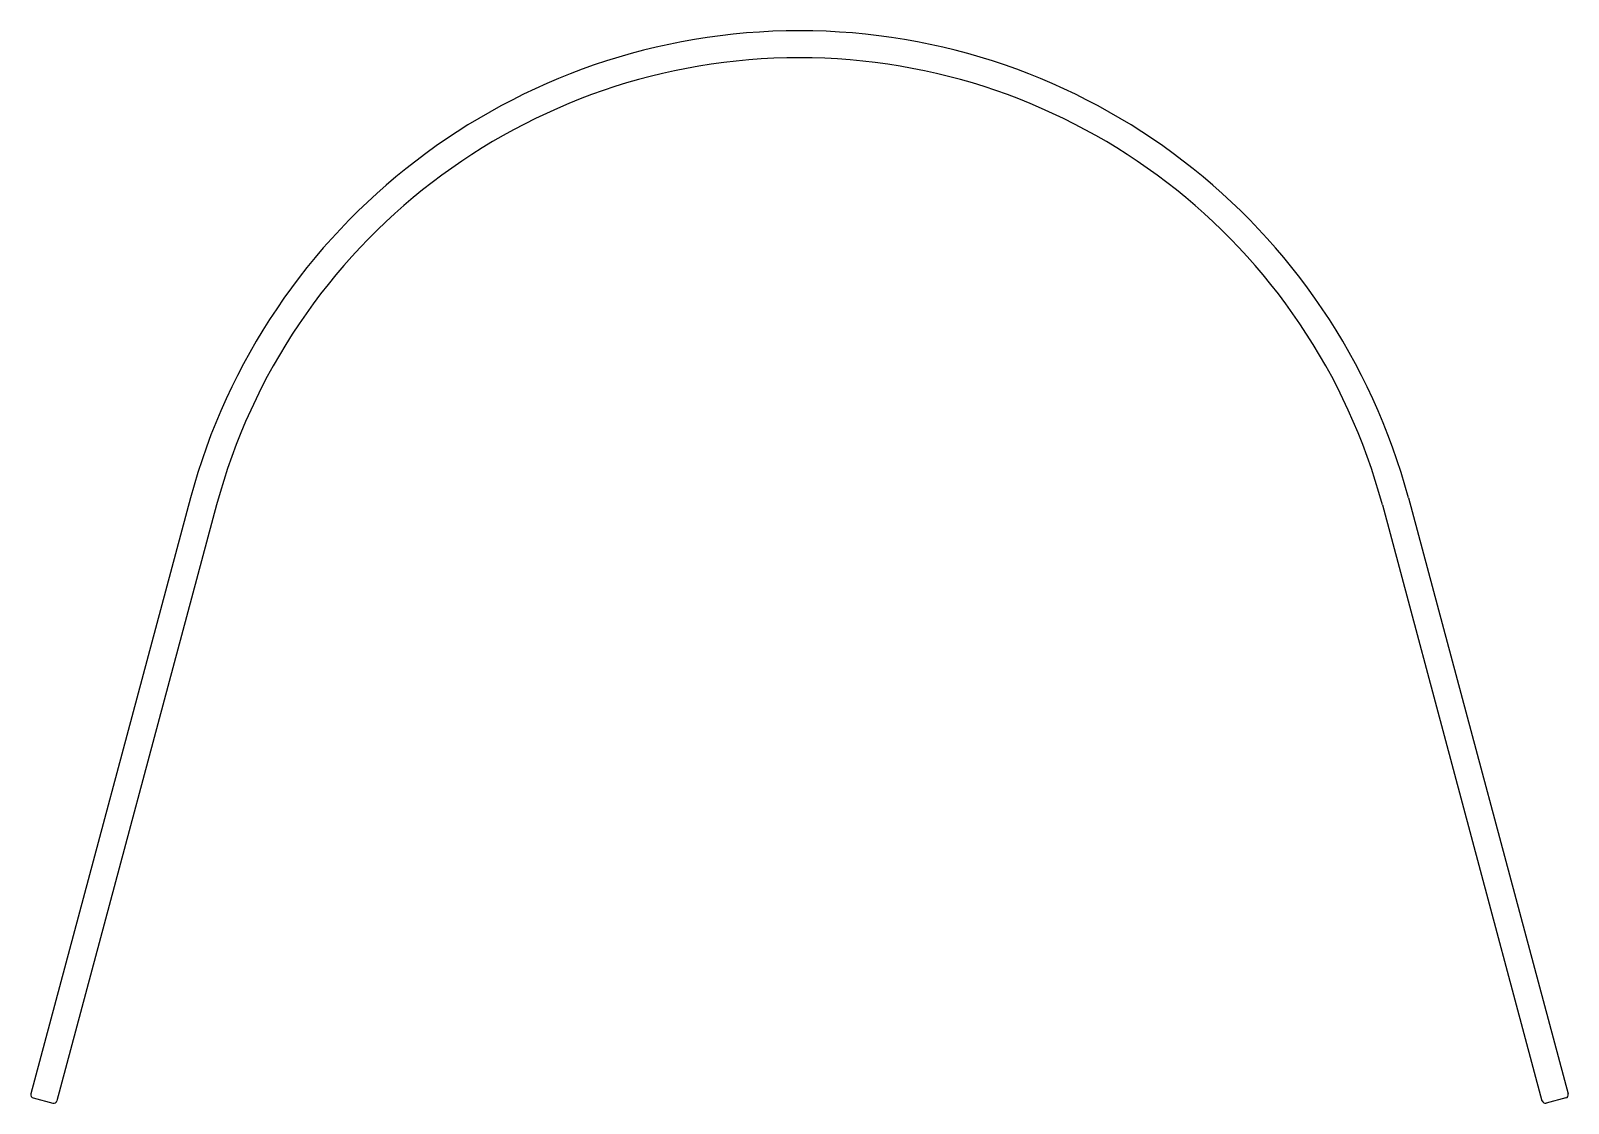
# Model space of a CAD drawing. Extents: x 1422 to 1536, y 2520 to 2599.
import ezdxf

# ---------------------------------------------------------------- set-up
doc = ezdxf.new("R2010")
doc.units = 0
doc.layers.get('0').update_dxf_attribs({"linetype": 'CONTINUOUS'})

msp = doc.modelspace()

# ---------------------------------------------------------------- linework, layer by layer
for p, q in [((1434.24, 2564.4), (1422.42, 2520.26)), ((1436.17, 2563.88), (1424.35, 2519.74)), ((1522.53, 2563.88), (1534.35, 2519.74)), ((1524.46, 2564.4), (1536.29, 2520.26)), ((1422.59, 2519.95), (1424.04, 2519.57)), ((1536.11, 2519.95), (1534.66, 2519.57))]:
    msp.add_line(p, q)
for centre, radius, start, end in [((1479.35, 2552.31), 46.7, 15, 165), ((1479.35, 2552.31), 44.7, 15, 165), ((1422.66, 2520.19), 0.25, 165, 255), ((1424.11, 2519.81), 0.25, 255, 345), ((1534.6, 2519.81), 0.25, 195, 285), ((1536.05, 2520.19), 0.25, 285, 15)]:
    msp.add_arc(centre, radius, start, end)

doc.saveas('drawing.dxf')
